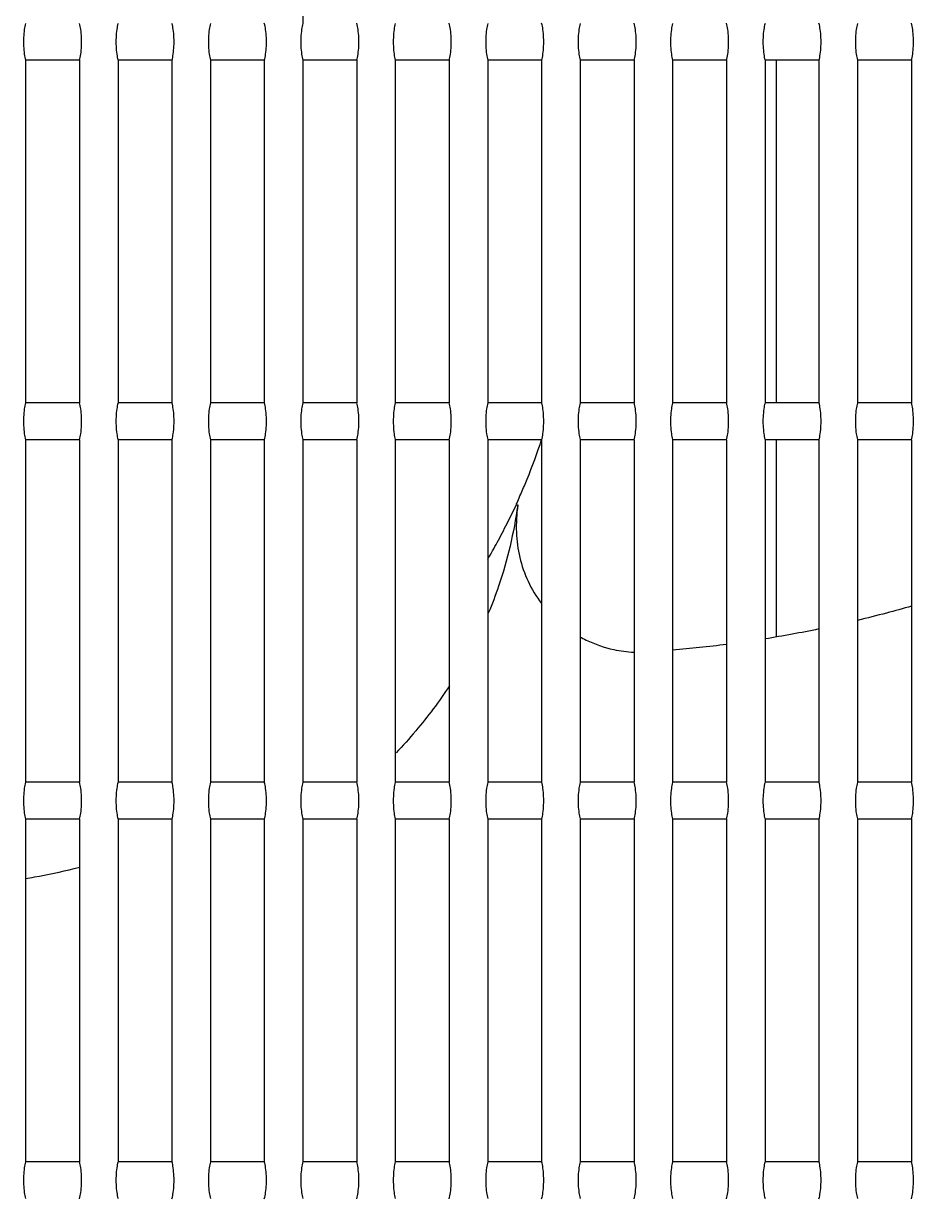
# Model space of a CAD drawing. Header units: millimetres. Extents: x 421 to 5436, y -1186 to -112.
# Drawn here: x 5352.5324 to 5352.7133, y -182.2258 to -181.9871 of the extents above; entities that cross this region are included whole.
import ezdxf

# ---------------------------------------------------------------- set-up
doc = ezdxf.new("R2010")
doc.units = ezdxf.units.MM
doc.layers.add('A-AC', color=150, linetype='Continuous')

msp = doc.modelspace()

# ---------------------------------------------------------------- linework, layer by layer
at = {"layer": 'A-AC', "color": 10, "lineweight": -3, "ltscale": 7.5}
for p, q in [((5352.58922, -181.91745), (5352.58922, -181.98708)), ((5352.54381, -181.99456), (5352.53286, -181.99456)), ((5352.53286, -181.99456), (5352.53286, -182.06416)), ((5352.54381, -181.99456), (5352.54381, -182.06415)), ((5352.55165, -181.99455), (5352.55165, -182.06416)), ((5352.5626, -181.99456), (5352.55165, -181.99456)), ((5352.5626, -181.99456), (5352.5626, -182.06415)), ((5352.57043, -181.99455), (5352.57043, -182.06417)), ((5352.58138, -181.99456), (5352.57043, -181.99456)), ((5352.58138, -181.99456), (5352.58138, -182.06415)), ((5352.60016, -181.99456), (5352.58921, -181.99456)), ((5352.58922, -181.99454), (5352.58922, -182.06417)), ((5352.60017, -181.99456), (5352.60017, -182.06416)), ((5352.61895, -181.99456), (5352.608, -181.99456)), ((5352.608, -181.99457), (5352.608, -182.06414)), ((5352.61895, -181.99456), (5352.61895, -182.06416)), ((5352.63773, -181.99456), (5352.62678, -181.99456)), ((5352.62679, -181.99457), (5352.62679, -182.06414)), ((5352.63774, -181.99455), (5352.63774, -182.06416)), ((5352.65651, -181.99456), (5352.64557, -181.99456)), ((5352.64557, -181.99457), (5352.64557, -182.06414)), ((5352.65652, -181.99455), (5352.65652, -182.06416)), ((5352.6753, -181.99456), (5352.66435, -181.99456)), ((5352.66436, -181.99457), (5352.66436, -182.06414)), ((5352.67531, -181.99455), (5352.67531, -182.06416)), ((5352.69408, -181.99456), (5352.68313, -181.99456)), ((5352.68314, -181.99457), (5352.68314, -182.06414)), ((5352.68537, -181.99456), (5352.68537, -182.06415)), ((5352.69409, -181.99455), (5352.69409, -182.06416)), ((5352.71287, -181.99456), (5352.70192, -181.99456)), ((5352.70193, -181.99458), (5352.70193, -182.06414)), ((5352.71288, -181.99455), (5352.71288, -182.06416)), ((5352.54381, -182.06415), (5352.53286, -182.06415)), ((5352.5626, -182.06415), (5352.55165, -182.06415)), ((5352.58138, -182.06415), (5352.57043, -182.06415)), ((5352.60016, -182.06415), (5352.58921, -182.06415)), ((5352.61895, -182.06415), (5352.608, -182.06415)), ((5352.63773, -182.06415), (5352.62678, -182.06415)), ((5352.65651, -182.06415), (5352.64557, -182.06415)), ((5352.6753, -182.06415), (5352.66435, -182.06415)), ((5352.69408, -182.06415), (5352.68313, -182.06415)), ((5352.71287, -182.06415), (5352.70192, -182.06415)), ((5352.54381, -182.07165), (5352.53286, -182.07165)), ((5352.53286, -182.07165), (5352.53286, -182.14124)), ((5352.54381, -182.07165), (5352.54381, -182.14124)), ((5352.55165, -182.07164), (5352.55165, -182.14125)), ((5352.5626, -182.07165), (5352.55165, -182.07165)), ((5352.5626, -182.07165), (5352.5626, -182.14124)), ((5352.57043, -182.07164), (5352.57043, -182.14125)), ((5352.58138, -182.07165), (5352.57043, -182.07165)), ((5352.58138, -182.07165), (5352.58138, -182.14124)), ((5352.60016, -182.07165), (5352.58921, -182.07165)), ((5352.58922, -182.07163), (5352.58922, -182.14126)), ((5352.60017, -182.07164), (5352.60017, -182.14124)), ((5352.61895, -182.07165), (5352.608, -182.07165)), ((5352.608, -182.07166), (5352.608, -182.14123)), ((5352.61895, -182.07164), (5352.61895, -182.14125)), ((5352.63773, -182.07165), (5352.62678, -182.07165)), ((5352.62679, -182.07166), (5352.62679, -182.14123)), ((5352.63774, -182.07164), (5352.63774, -182.14125)), ((5352.65651, -182.07165), (5352.64557, -182.07165)), ((5352.64557, -182.07166), (5352.64557, -182.14123)), ((5352.65652, -182.07164), (5352.65652, -182.14125)), ((5352.6753, -182.07165), (5352.66435, -182.07165)), ((5352.66436, -182.07166), (5352.66436, -182.14123)), ((5352.67531, -182.07164), (5352.67531, -182.14125)), ((5352.69408, -182.07165), (5352.68313, -182.07165)), ((5352.68314, -182.07166), (5352.68314, -182.14123)), ((5352.68537, -182.07165), (5352.68537, -182.11166)), ((5352.69409, -182.07164), (5352.69409, -182.14125)), ((5352.71287, -182.07165), (5352.70192, -182.07165)), ((5352.70193, -182.07166), (5352.70193, -182.14123)), ((5352.71288, -182.07164), (5352.71288, -182.14125)), ((5352.54381, -182.14124), (5352.53286, -182.14124)), ((5352.5626, -182.14124), (5352.55165, -182.14124)), ((5352.58138, -182.14124), (5352.57043, -182.14124)), ((5352.60016, -182.14124), (5352.58921, -182.14124)), ((5352.61895, -182.14124), (5352.608, -182.14124)), ((5352.63773, -182.14124), (5352.62678, -182.14124)), ((5352.65651, -182.14124), (5352.64557, -182.14124)), ((5352.6753, -182.14124), (5352.66435, -182.14124)), ((5352.69408, -182.14124), (5352.68313, -182.14124)), ((5352.71287, -182.14124), (5352.70192, -182.14124)), ((5352.53286, -182.14873), (5352.53286, -182.21833)), ((5352.54381, -182.14874), (5352.53286, -182.14874)), ((5352.54381, -182.14874), (5352.54381, -182.21833)), ((5352.55165, -182.14873), (5352.55165, -182.21834)), ((5352.5626, -182.14874), (5352.55165, -182.14874)), ((5352.5626, -182.14874), (5352.5626, -182.21833)), ((5352.57043, -182.14872), (5352.57043, -182.21834)), ((5352.58138, -182.14874), (5352.57043, -182.14874)), ((5352.58138, -182.14873), (5352.58138, -182.21833)), ((5352.60016, -182.14874), (5352.58921, -182.14874)), ((5352.58922, -182.14872), (5352.58922, -182.21835)), ((5352.60017, -182.14873), (5352.60017, -182.21833)), ((5352.61895, -182.14874), (5352.608, -182.14874)), ((5352.608, -182.14875), (5352.608, -182.21832)), ((5352.61895, -182.14873), (5352.61895, -182.21833)), ((5352.63773, -182.14874), (5352.62678, -182.14874)), ((5352.62679, -182.14875), (5352.62679, -182.21832)), ((5352.63774, -182.14873), (5352.63774, -182.21834)), ((5352.65651, -182.14874), (5352.64557, -182.14874)), ((5352.64557, -182.14875), (5352.64557, -182.21832)), ((5352.65652, -182.14873), (5352.65652, -182.21834)), ((5352.6753, -182.14874), (5352.66435, -182.14874)), ((5352.66436, -182.14875), (5352.66436, -182.21832)), ((5352.67531, -182.14873), (5352.67531, -182.21834)), ((5352.69408, -182.14874), (5352.68313, -182.14874)), ((5352.68314, -182.14875), (5352.68314, -182.21831)), ((5352.69409, -182.14873), (5352.69409, -182.21834)), ((5352.71287, -182.14874), (5352.70192, -182.14874)), ((5352.70193, -182.14875), (5352.70193, -182.21831)), ((5352.71288, -182.14873), (5352.71288, -182.21834)), ((5352.54381, -182.21833), (5352.53286, -182.21833)), ((5352.5626, -182.21833), (5352.55165, -182.21833)), ((5352.58138, -182.21833), (5352.57043, -182.21833)), ((5352.60016, -182.21833), (5352.58921, -182.21833)), ((5352.61895, -182.21833), (5352.608, -182.21833)), ((5352.63773, -182.21833), (5352.62678, -182.21833)), ((5352.65651, -182.21833), (5352.64557, -182.21833)), ((5352.6753, -182.21833), (5352.66435, -182.21833)), ((5352.69408, -182.21833), (5352.68313, -182.21833)), ((5352.71287, -182.21833), (5352.70192, -182.21833))]:
    msp.add_line(p, q, dxfattribs=at)
for points, start_tangent, end_tangent in [([(5352.53286, -181.98707), (5352.5326, -181.98829), (5352.53246, -181.98995), (5352.53246, -181.99168), (5352.5326, -181.99333), (5352.53286, -181.99456)], (-0.003024, -0.009532), (0.003024, -0.009532)), ([(5352.54381, -181.99457), (5352.54408, -181.99333), (5352.54422, -181.99168), (5352.54422, -181.98995), (5352.54408, -181.98829), (5352.54381, -181.98705)], (0.003018, 0.009534), (-0.003018, 0.009534)), ([(5352.55165, -181.98707), (5352.55139, -181.98829), (5352.55124, -181.98995), (5352.55124, -181.99168), (5352.55139, -181.99333), (5352.55165, -181.99455)], (-0.003026, -0.009531), (0.003026, -0.009531)), ([(5352.5626, -181.99458), (5352.56286, -181.99333), (5352.56301, -181.99168), (5352.56301, -181.98995), (5352.56286, -181.98829), (5352.5626, -181.98705)], (0.003016, 0.009534), (-0.003016, 0.009534)), ([(5352.57043, -181.98708), (5352.57017, -181.98829), (5352.57003, -181.98995), (5352.57003, -181.99168), (5352.57017, -181.99333), (5352.57043, -181.99455)], (-0.003028, -0.009531), (0.003028, -0.009531)), ([(5352.58138, -181.99458), (5352.58165, -181.99333), (5352.58179, -181.99168), (5352.58179, -181.98995), (5352.58165, -181.98829), (5352.58138, -181.98704)], (0.003014, 0.009535), (-0.003014, 0.009535)), ([(5352.58922, -181.98708), (5352.58896, -181.98829), (5352.58881, -181.98995), (5352.58881, -181.99168), (5352.58896, -181.99333), (5352.58922, -181.99454)], (-0.00303, -0.00953), (0.00303, -0.00953)), ([(5352.60017, -181.99459), (5352.60043, -181.99333), (5352.60058, -181.99168), (5352.60058, -181.98995), (5352.60043, -181.98829), (5352.60017, -181.98704)], (0.003012, 0.009535), (-0.003012, 0.009535)), ([(5352.608, -181.98709), (5352.60775, -181.98829), (5352.6076, -181.98995), (5352.6076, -181.99168), (5352.60775, -181.99333), (5352.608, -181.99454)], (-0.003032, -0.009529), (0.003032, -0.009529)), ([(5352.61895, -181.99459), (5352.61922, -181.99333), (5352.61936, -181.99168), (5352.61936, -181.98995), (5352.61922, -181.98829), (5352.61895, -181.98703)], (0.003011, 0.009536), (-0.003011, 0.009536)), ([(5352.62679, -181.98709), (5352.62653, -181.98829), (5352.62639, -181.98995), (5352.62639, -181.99168), (5352.62653, -181.99333), (5352.62679, -181.99453)], (-0.003034, -0.009528), (0.003034, -0.009528)), ([(5352.63774, -181.9946), (5352.63801, -181.99333), (5352.63815, -181.99168), (5352.63815, -181.98995), (5352.63801, -181.98829), (5352.63774, -181.98703)], (0.003009, 0.009537), (-0.003009, 0.009537)), ([(5352.64557, -181.9871), (5352.64532, -181.98829), (5352.64517, -181.98995), (5352.64517, -181.99168), (5352.64532, -181.99333), (5352.64557, -181.99453)], (-0.003037, -0.009528), (0.003037, -0.009528)), ([(5352.65652, -181.9946), (5352.65679, -181.99333), (5352.65694, -181.99168), (5352.65694, -181.98995), (5352.65679, -181.98829), (5352.65652, -181.98702)], (0.003007, 0.009537), (-0.003007, 0.009537)), ([(5352.66436, -181.9871), (5352.6641, -181.98829), (5352.66396, -181.98995), (5352.66396, -181.99168), (5352.6641, -181.99333), (5352.66436, -181.99452)], (-0.003039, -0.009527), (0.003039, -0.009527)), ([(5352.67531, -181.99461), (5352.67558, -181.99333), (5352.67572, -181.99168), (5352.67572, -181.98995), (5352.67558, -181.98829), (5352.67531, -181.98702)], (0.003005, 0.009538), (-0.003005, 0.009538)), ([(5352.68314, -181.98711), (5352.68289, -181.98829), (5352.68274, -181.98995), (5352.68274, -181.99168), (5352.68289, -181.99333), (5352.68314, -181.99452)], (-0.003041, -0.009526), (0.003041, -0.009526)), ([(5352.69409, -181.99461), (5352.69436, -181.99333), (5352.69451, -181.99168), (5352.69451, -181.98995), (5352.69436, -181.98829), (5352.69409, -181.98701)], (0.003004, 0.009538), (-0.003004, 0.009538)), ([(5352.70193, -181.98711), (5352.70168, -181.98829), (5352.70153, -181.98995), (5352.70153, -181.99168), (5352.70168, -181.99333), (5352.70193, -181.99451)], (-0.003044, -0.009526), (0.003044, -0.009526)), ([(5352.71288, -181.99462), (5352.71315, -181.99333), (5352.71329, -181.99168), (5352.71329, -181.98995), (5352.71315, -181.98829), (5352.71288, -181.98701)], (0.003002, 0.009539), (-0.003002, 0.009539)), ([(5352.53286, -182.06416), (5352.5326, -182.06538), (5352.53246, -182.06703), (5352.53246, -182.06877), (5352.5326, -182.07042), (5352.53286, -182.07165)], (-0.003024, -0.009532), (0.003024, -0.009532)), ([(5352.54381, -182.07166), (5352.54408, -182.07042), (5352.54422, -182.06877), (5352.54422, -182.06703), (5352.54408, -182.06538), (5352.54381, -182.06414)], (0.003018, 0.009534), (-0.003018, 0.009534)), ([(5352.55165, -182.06416), (5352.55139, -182.06538), (5352.55124, -182.06703), (5352.55124, -182.06877), (5352.55139, -182.07042), (5352.55165, -182.07164)], (-0.003026, -0.009531), (0.003026, -0.009531)), ([(5352.5626, -182.07166), (5352.56286, -182.07042), (5352.56301, -182.06877), (5352.56301, -182.06704), (5352.56286, -182.06538), (5352.5626, -182.06414)], (0.003016, 0.009534), (-0.003016, 0.009534)), ([(5352.57043, -182.06417), (5352.57017, -182.06538), (5352.57003, -182.06703), (5352.57003, -182.06877), (5352.57017, -182.07042), (5352.57043, -182.07164)], (-0.003028, -0.009531), (0.003028, -0.009531)), ([(5352.58138, -182.07167), (5352.58165, -182.07042), (5352.58179, -182.06877), (5352.58179, -182.06704), (5352.58165, -182.06538), (5352.58138, -182.06413)], (0.003014, 0.009535), (-0.003014, 0.009535)), ([(5352.58922, -182.06417), (5352.58896, -182.06538), (5352.58881, -182.06703), (5352.58881, -182.06877), (5352.58896, -182.07042), (5352.58922, -182.07163)], (-0.00303, -0.00953), (0.00303, -0.00953)), ([(5352.60017, -182.07167), (5352.60043, -182.07042), (5352.60058, -182.06877), (5352.60058, -182.06704), (5352.60043, -182.06538), (5352.60017, -182.06413)], (0.003012, 0.009535), (-0.003012, 0.009535)), ([(5352.608, -182.06417), (5352.60775, -182.06538), (5352.6076, -182.06703), (5352.6076, -182.06877), (5352.60775, -182.07042), (5352.608, -182.07163)], (-0.003032, -0.009529), (0.003032, -0.009529)), ([(5352.61895, -182.07168), (5352.61922, -182.07042), (5352.61936, -182.06877), (5352.61936, -182.06704), (5352.61922, -182.06538), (5352.61895, -182.06412)], (0.003011, 0.009536), (-0.003011, 0.009536)), ([(5352.62679, -182.06418), (5352.62653, -182.06538), (5352.62639, -182.06703), (5352.62639, -182.06877), (5352.62653, -182.07042), (5352.62679, -182.07162)], (-0.003034, -0.009528), (0.003034, -0.009528)), ([(5352.63774, -182.07168), (5352.63801, -182.07042), (5352.63815, -182.06877), (5352.63815, -182.06704), (5352.63801, -182.06538), (5352.63774, -182.06412)], (0.003009, 0.009537), (-0.003009, 0.009537)), ([(5352.64557, -182.06418), (5352.64532, -182.06538), (5352.64517, -182.06703), (5352.64517, -182.06877), (5352.64532, -182.07042), (5352.64557, -182.07162)], (-0.003037, -0.009528), (0.003037, -0.009528)), ([(5352.65652, -182.07169), (5352.65679, -182.07042), (5352.65694, -182.06877), (5352.65694, -182.06704), (5352.65679, -182.06538), (5352.65652, -182.06411)], (0.003007, 0.009537), (-0.003007, 0.009537)), ([(5352.66436, -182.06419), (5352.6641, -182.06538), (5352.66396, -182.06703), (5352.66396, -182.06877), (5352.6641, -182.07042), (5352.66436, -182.07161)], (-0.003039, -0.009527), (0.003039, -0.009527)), ([(5352.67531, -182.07169), (5352.67558, -182.07042), (5352.67572, -182.06877), (5352.67572, -182.06704), (5352.67558, -182.06538), (5352.67531, -182.06411)], (0.003005, 0.009538), (-0.003005, 0.009538)), ([(5352.68314, -182.06419), (5352.68289, -182.06538), (5352.68274, -182.06703), (5352.68274, -182.06877), (5352.68289, -182.07042), (5352.68314, -182.07161)], (-0.003041, -0.009526), (0.003041, -0.009526)), ([(5352.69409, -182.0717), (5352.69436, -182.07042), (5352.69451, -182.06877), (5352.69451, -182.06704), (5352.69436, -182.06538), (5352.69409, -182.0641)], (0.003004, 0.009538), (-0.003004, 0.009538)), ([(5352.70193, -182.0642), (5352.70168, -182.06538), (5352.70153, -182.06703), (5352.70153, -182.06877), (5352.70168, -182.07042), (5352.70193, -182.0716)], (-0.003044, -0.009526), (0.003044, -0.009526)), ([(5352.71288, -182.0717), (5352.71315, -182.07042), (5352.71329, -182.06877), (5352.71329, -182.06704), (5352.71315, -182.06538), (5352.71288, -182.0641)], (0.003002, 0.009539), (-0.003002, 0.009539)), ([(5352.63742, -182.07261), (5352.63774, -182.07166)], (0.003234, 0.009463), (0.003165, 0.009486)), ([(5352.63437, -182.08068), (5352.63742, -182.07261)], (0.003843, 0.009232), (0.003234, 0.009463)), ([(5352.63378, -182.08205), (5352.63437, -182.08068)], (0.003981, 0.009173), (0.00384, 0.009233)), ([(5352.63258, -182.08479), (5352.63318, -182.08342), (5352.63378, -182.08205)], (0.004145, 0.0091), (0.003981, 0.009173)), ([(5352.62679, -182.09594), (5352.62872, -182.0925), (5352.6307, -182.08869), (5352.6326, -182.08484)], (0.005019, 0.008649), (0.004173, 0.009088)), ([(5352.63287, -182.08496), (5352.62899, -182.10139), (5352.6269, -182.1069)], (-0.001379, -0.009904), (-0.003859, -0.009225)), ([(5352.63288, -182.0849), (5352.6326, -182.09046), (5352.63329, -182.09554), (5352.63498, -182.10041), (5352.63772, -182.10493)], (-0.001212, -0.009926), (0.006053, -0.00796)), ([(5352.63264, -182.08485), (5352.6328, -182.08488), (5352.63288, -182.0849)], (0.009812, -0.001932), (0.009811, -0.001934)), ([(5352.7129, -182.10546), (5352.70781, -182.10686), (5352.70194, -182.10835)], (-0.00961, -0.002765), (-0.009724, -0.002335)), ([(5352.6941, -182.1101), (5352.68315, -182.11211)], (-0.009793, -0.002025), (-0.009873, -0.001588)), ([(5352.64551, -182.11168), (5352.64679, -182.11234), (5352.65238, -182.11427), (5352.65651, -182.11482)], (0.008747, -0.004847), (0.009988, -0.000488)), ([(5352.67531, -182.11324), (5352.66436, -182.11441)], (-0.009918, -0.001276), (-0.009964, -0.000851)), ([(5352.61902, -182.12164), (5352.61214, -182.13082), (5352.60815, -182.13528)], (-0.005512, -0.008344), (-0.006867, -0.00727)), ([(5352.53286, -182.14124), (5352.5326, -182.14247), (5352.53246, -182.14412), (5352.53246, -182.14585), (5352.5326, -182.14751), (5352.53286, -182.14873)], (-0.003024, -0.009532), (0.003024, -0.009532)), ([(5352.54381, -182.14875), (5352.54408, -182.14751), (5352.54422, -182.14585), (5352.54422, -182.14412), (5352.54408, -182.14247), (5352.54381, -182.14123)], (0.003018, 0.009534), (-0.003018, 0.009534)), ([(5352.55165, -182.14125), (5352.55139, -182.14247), (5352.55124, -182.14412), (5352.55124, -182.14585), (5352.55139, -182.14751), (5352.55165, -182.14873)], (-0.003026, -0.009531), (0.003026, -0.009531)), ([(5352.5626, -182.14875), (5352.56286, -182.14751), (5352.56301, -182.14585), (5352.56301, -182.14412), (5352.56286, -182.14247), (5352.5626, -182.14122)], (0.003016, 0.009534), (-0.003016, 0.009534)), ([(5352.57043, -182.14125), (5352.57017, -182.14247), (5352.57003, -182.14412), (5352.57003, -182.14585), (5352.57017, -182.14751), (5352.57043, -182.14872)], (-0.003028, -0.009531), (0.003028, -0.009531)), ([(5352.58138, -182.14876), (5352.58165, -182.14751), (5352.58179, -182.14585), (5352.58179, -182.14412), (5352.58165, -182.14247), (5352.58138, -182.14122)], (0.003014, 0.009535), (-0.003014, 0.009535)), ([(5352.58922, -182.14126), (5352.58896, -182.14247), (5352.58881, -182.14412), (5352.58881, -182.14586), (5352.58896, -182.14751), (5352.58922, -182.14872)], (-0.00303, -0.00953), (0.00303, -0.00953)), ([(5352.60017, -182.14876), (5352.60043, -182.14751), (5352.60058, -182.14585), (5352.60058, -182.14412), (5352.60043, -182.14247), (5352.60017, -182.14121)], (0.003012, 0.009535), (-0.003012, 0.009535)), ([(5352.608, -182.14126), (5352.60775, -182.14247), (5352.6076, -182.14412), (5352.6076, -182.14586), (5352.60775, -182.14751), (5352.608, -182.14871)], (-0.003032, -0.009529), (0.003032, -0.009529)), ([(5352.61895, -182.14877), (5352.61922, -182.14751), (5352.61936, -182.14585), (5352.61936, -182.14412), (5352.61922, -182.14247), (5352.61895, -182.14121)], (0.003011, 0.009536), (-0.003011, 0.009536)), ([(5352.62679, -182.14127), (5352.62653, -182.14247), (5352.62639, -182.14412), (5352.62639, -182.14586), (5352.62653, -182.14751), (5352.62679, -182.14871)], (-0.003034, -0.009528), (0.003034, -0.009528)), ([(5352.63774, -182.14877), (5352.63801, -182.14751), (5352.63815, -182.14585), (5352.63815, -182.14412), (5352.63801, -182.14247), (5352.63774, -182.14121)], (0.003009, 0.009537), (-0.003009, 0.009537)), ([(5352.64557, -182.14127), (5352.64532, -182.14247), (5352.64517, -182.14412), (5352.64517, -182.14586), (5352.64532, -182.14751), (5352.64557, -182.1487)], (-0.003037, -0.009528), (0.003037, -0.009528)), ([(5352.65652, -182.14878), (5352.65679, -182.14751), (5352.65694, -182.14585), (5352.65694, -182.14412), (5352.65679, -182.14247), (5352.65652, -182.1412)], (0.003007, 0.009537), (-0.003007, 0.009537)), ([(5352.66436, -182.14128), (5352.6641, -182.14247), (5352.66396, -182.14412), (5352.66396, -182.14586), (5352.6641, -182.14751), (5352.66436, -182.1487)], (-0.003039, -0.009527), (0.003039, -0.009527)), ([(5352.67531, -182.14878), (5352.67558, -182.14751), (5352.67572, -182.14585), (5352.67572, -182.14412), (5352.67558, -182.14247), (5352.67531, -182.1412)], (0.003005, 0.009538), (-0.003005, 0.009538)), ([(5352.68314, -182.14128), (5352.68289, -182.14247), (5352.68274, -182.14412), (5352.68274, -182.14586), (5352.68289, -182.14751), (5352.68314, -182.1487)], (-0.003041, -0.009526), (0.003041, -0.009526)), ([(5352.69409, -182.14879), (5352.69436, -182.14751), (5352.69451, -182.14585), (5352.69451, -182.14412), (5352.69436, -182.14247), (5352.69409, -182.14119)], (0.003004, 0.009538), (-0.003004, 0.009538)), ([(5352.70193, -182.14129), (5352.70168, -182.14247), (5352.70153, -182.14412), (5352.70153, -182.14586), (5352.70168, -182.14751), (5352.70193, -182.14869)], (-0.003044, -0.009526), (0.003044, -0.009526)), ([(5352.71288, -182.14879), (5352.71315, -182.14751), (5352.71329, -182.14585), (5352.71329, -182.14412), (5352.71315, -182.14247), (5352.71288, -182.14119)], (0.003002, 0.009539), (-0.003002, 0.009539)), ([(5352.53287, -182.16078), (5352.53464, -182.16048), (5352.5427, -182.15879), (5352.54388, -182.1585)], (0.009867, 0.001627), (0.009698, 0.00244)), ([(5352.53286, -182.21833), (5352.5326, -182.21956), (5352.53246, -182.22121), (5352.53246, -182.22294), (5352.5326, -182.2246), (5352.53286, -182.22582)], (-0.003024, -0.009532), (0.003024, -0.009532)), ([(5352.54381, -182.22584), (5352.54408, -182.2246), (5352.54422, -182.22294), (5352.54422, -182.22121), (5352.54408, -182.21956), (5352.54381, -182.21832)], (0.003018, 0.009534), (-0.003018, 0.009534)), ([(5352.55165, -182.21834), (5352.55139, -182.21956), (5352.55124, -182.22121), (5352.55124, -182.22294), (5352.55139, -182.2246), (5352.55165, -182.22582)], (-0.003026, -0.009531), (0.003026, -0.009531)), ([(5352.5626, -182.22584), (5352.56286, -182.2246), (5352.56301, -182.22294), (5352.56301, -182.22121), (5352.56286, -182.21956), (5352.5626, -182.21831)], (0.003016, 0.009534), (-0.003016, 0.009534)), ([(5352.57043, -182.21834), (5352.57017, -182.21956), (5352.57003, -182.22121), (5352.57003, -182.22294), (5352.57017, -182.2246), (5352.57043, -182.22581)], (-0.003028, -0.009531), (0.003028, -0.009531)), ([(5352.58138, -182.22585), (5352.58165, -182.2246), (5352.58179, -182.22294), (5352.58179, -182.22121), (5352.58165, -182.21956), (5352.58138, -182.21831)], (0.003014, 0.009535), (-0.003014, 0.009535)), ([(5352.58922, -182.21835), (5352.58896, -182.21956), (5352.58881, -182.22121), (5352.58881, -182.22294), (5352.58896, -182.2246), (5352.58922, -182.22581)], (-0.00303, -0.00953), (0.00303, -0.00953)), ([(5352.60017, -182.22585), (5352.60043, -182.2246), (5352.60058, -182.22294), (5352.60058, -182.22121), (5352.60043, -182.21956), (5352.60017, -182.2183)], (0.003012, 0.009535), (-0.003012, 0.009535)), ([(5352.608, -182.21835), (5352.60775, -182.21956), (5352.6076, -182.22121), (5352.6076, -182.22294), (5352.60775, -182.2246), (5352.608, -182.2258)], (-0.003032, -0.009529), (0.003032, -0.009529)), ([(5352.61895, -182.22586), (5352.61922, -182.2246), (5352.61936, -182.22294), (5352.61936, -182.22121), (5352.61922, -182.21956), (5352.61895, -182.2183)], (0.003011, 0.009536), (-0.003011, 0.009536)), ([(5352.62679, -182.21836), (5352.62653, -182.21956), (5352.62639, -182.22121), (5352.62639, -182.22294), (5352.62653, -182.2246), (5352.62679, -182.2258)], (-0.003034, -0.009528), (0.003034, -0.009528)), ([(5352.63774, -182.22586), (5352.63801, -182.2246), (5352.63815, -182.22294), (5352.63815, -182.22121), (5352.63801, -182.21956), (5352.63774, -182.21829)], (0.003009, 0.009537), (-0.003009, 0.009537)), ([(5352.64557, -182.21836), (5352.64532, -182.21956), (5352.64517, -182.22121), (5352.64517, -182.22294), (5352.64532, -182.2246), (5352.64557, -182.22579)], (-0.003037, -0.009528), (0.003037, -0.009528)), ([(5352.65652, -182.22587), (5352.65679, -182.22459), (5352.65694, -182.22294), (5352.65694, -182.22121), (5352.65679, -182.21956), (5352.65652, -182.21829)], (0.003007, 0.009537), (-0.003007, 0.009537)), ([(5352.66436, -182.21837), (5352.6641, -182.21956), (5352.66396, -182.22121), (5352.66396, -182.22294), (5352.6641, -182.2246), (5352.66436, -182.22579)], (-0.003039, -0.009527), (0.003039, -0.009527)), ([(5352.67531, -182.22587), (5352.67558, -182.22459), (5352.67572, -182.22294), (5352.67572, -182.22121), (5352.67558, -182.21956), (5352.67531, -182.21828)], (0.003005, 0.009538), (-0.003005, 0.009538)), ([(5352.68314, -182.21837), (5352.68289, -182.21955), (5352.68274, -182.22121), (5352.68274, -182.22294), (5352.68289, -182.2246), (5352.68314, -182.22578)], (-0.003041, -0.009526), (0.003041, -0.009526)), ([(5352.69409, -182.22587), (5352.69436, -182.22459), (5352.69451, -182.22294), (5352.69451, -182.22121), (5352.69436, -182.21956), (5352.69409, -182.21828)], (0.003004, 0.009538), (-0.003004, 0.009538)), ([(5352.70193, -182.21838), (5352.70168, -182.21955), (5352.70153, -182.22121), (5352.70153, -182.22294), (5352.70168, -182.2246), (5352.70193, -182.22578)], (-0.003044, -0.009526), (0.003044, -0.009526)), ([(5352.71288, -182.22588), (5352.71315, -182.22459), (5352.71329, -182.22294), (5352.71329, -182.22121), (5352.71315, -182.21956), (5352.71288, -182.21827)], (0.003002, 0.009539), (-0.003002, 0.009539))]:
    msp.add_spline(points, degree=3, dxfattribs=dict(at, start_tangent=start_tangent, end_tangent=end_tangent))

doc.saveas('drawing.dxf')
